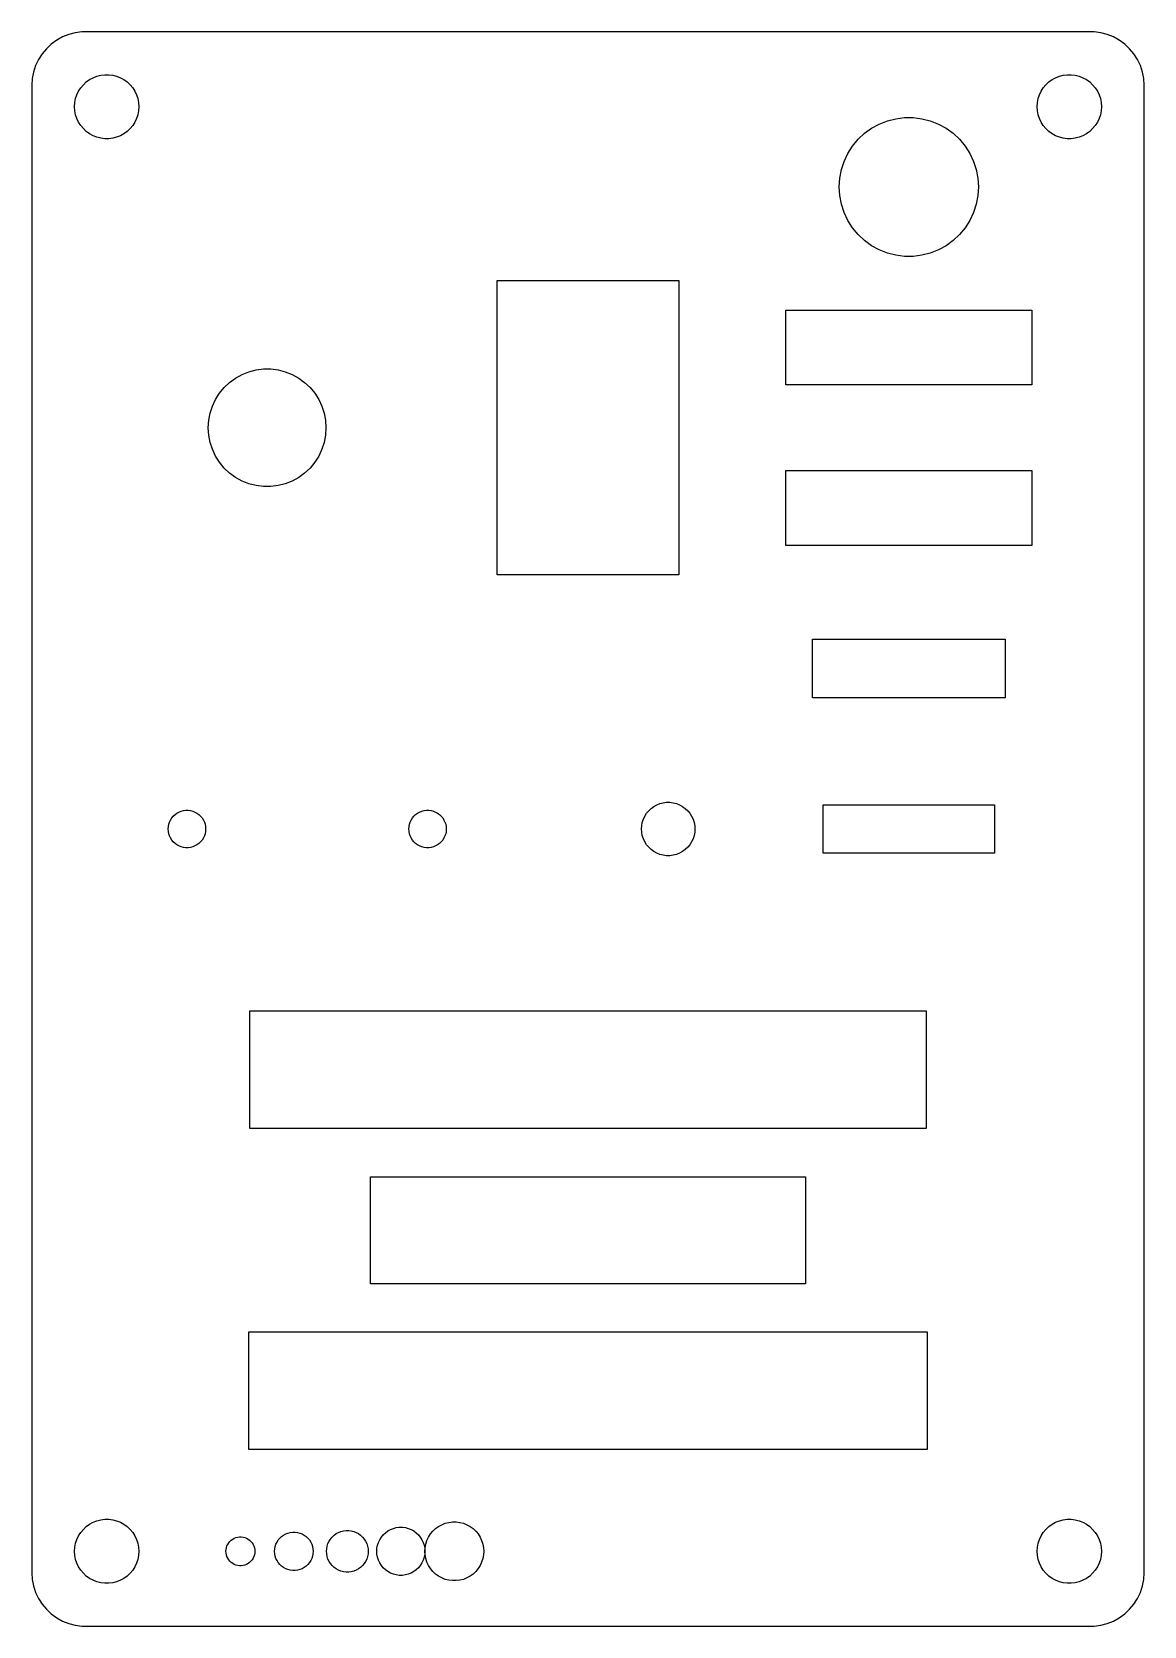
# Model space of a CAD drawing. Header units: metres. Extents: x -52 to 52, y -74 to 3413.
# Drawn here: x -52 to 52, y 3105.5 to 3254.5 of the extents above; entities that cross this region are included whole.
import ezdxf

# ---------------------------------------------------------------- set-up
doc = ezdxf.new("R2010")
doc.units = ezdxf.units.M

msp = doc.modelspace()

# ---------------------------------------------------------------- linework, layer by layer
for p, q in [((-49.1289, 3254.02), (-49.6791, 3253.72)), ((-48.5451, 3254.26), (-49.1289, 3254.02)), ((-47.9369, 3254.41), (-48.5451, 3254.26)), ((-47.3139, 3254.49), (-47.9369, 3254.41)), ((47.3139, 3254.49), (-47.3139, 3254.49)), ((47.9369, 3254.41), (47.3139, 3254.49)), ((48.5451, 3254.26), (47.9369, 3254.41)), ((49.1289, 3254.02), (48.5451, 3254.26)), ((49.6791, 3253.72), (49.1289, 3254.02)), ((-51.0451, 3252.44), (-51.3815, 3251.91)), ((-50.6448, 3252.92), (-51.0451, 3252.44)), ((-50.1871, 3253.35), (-50.6448, 3252.92)), ((-49.6791, 3253.72), (-50.1871, 3253.35)), ((50.1871, 3253.35), (49.6791, 3253.72)), ((50.6448, 3252.92), (50.1871, 3253.35)), ((51.0451, 3252.44), (50.6448, 3252.92)), ((51.3815, 3251.91), (51.0451, 3252.44)), ((-51.6489, 3251.34), (-51.8429, 3250.74)), ((-51.3815, 3251.91), (-51.6489, 3251.34)), ((51.6489, 3251.34), (51.3815, 3251.91)), ((51.8429, 3250.74), (51.6489, 3251.34)), ((-51.9606, 3250.13), (-52, 3249.5)), ((-52, 3249.5), (-52, 3110.5)), ((-51.8429, 3250.74), (-51.9606, 3250.13)), ((-47.6289, 3248.95), (-47.427, 3249.26)), ((-47.427, 3249.26), (-47.1869, 3249.55)), ((-47.1869, 3249.55), (-46.9123, 3249.81)), ((-46.9123, 3249.81), (-46.6075, 3250.03)), ((-46.6075, 3250.03), (-46.2773, 3250.21)), ((-46.2773, 3250.21), (-45.927, 3250.35)), ((-45.927, 3250.35), (-45.5621, 3250.45)), ((-45.5621, 3250.45), (-45.1884, 3250.49)), ((-45.1884, 3250.49), (-44.8116, 3250.49)), ((-44.8116, 3250.49), (-44.4379, 3250.45)), ((-44.4379, 3250.45), (-44.0729, 3250.35)), ((-44.0729, 3250.35), (-43.7227, 3250.21)), ((-43.7227, 3250.21), (-43.3925, 3250.03)), ((-43.3925, 3250.03), (-43.0877, 3249.81)), ((-43.0877, 3249.81), (-42.8131, 3249.55)), ((-42.8131, 3249.55), (-42.5729, 3249.26)), ((-42.5729, 3249.26), (-42.3711, 3248.95)), ((42.3711, 3248.95), (42.5729, 3249.26)), ((42.5729, 3249.26), (42.8131, 3249.55)), ((42.8131, 3249.55), (43.0877, 3249.81)), ((43.0877, 3249.81), (43.3925, 3250.03)), ((43.3925, 3250.03), (43.7227, 3250.21)), ((43.7227, 3250.21), (44.0729, 3250.35)), ((44.0729, 3250.35), (44.4379, 3250.45)), ((44.4379, 3250.45), (44.8116, 3250.49)), ((44.8116, 3250.49), (45.1884, 3250.49)), ((45.1884, 3250.49), (45.5621, 3250.45)), ((45.5621, 3250.45), (45.927, 3250.35)), ((45.927, 3250.35), (46.2773, 3250.21)), ((46.2773, 3250.21), (46.6075, 3250.03)), ((46.6075, 3250.03), (46.9123, 3249.81)), ((46.9123, 3249.81), (47.1869, 3249.55)), ((47.1869, 3249.55), (47.427, 3249.26)), ((47.427, 3249.26), (47.6289, 3248.95)), ((51.9606, 3250.13), (51.8429, 3250.74)), ((52, 3249.5), (51.9606, 3250.13)), ((52, 3110.5), (52, 3249.5)), ((-48, 3247.5), (-47.9763, 3247.88)), ((-47.9763, 3247.88), (-47.9057, 3248.25)), ((-47.9057, 3248.25), (-47.7893, 3248.6)), ((-47.7893, 3248.6), (-47.6289, 3248.95)), ((-42.3711, 3248.95), (-42.2107, 3248.6)), ((-42.2107, 3248.6), (-42.0942, 3248.25)), ((-42.0942, 3248.25), (-42.0237, 3247.88)), ((-42.0237, 3247.88), (-42, 3247.5)), ((42, 3247.5), (42.0237, 3247.88)), ((42.0237, 3247.88), (42.0942, 3248.25)), ((42.0942, 3248.25), (42.2107, 3248.6)), ((42.2107, 3248.6), (42.3711, 3248.95)), ((47.6289, 3248.95), (47.7893, 3248.6)), ((47.7893, 3248.6), (47.9057, 3248.25)), ((47.9057, 3248.25), (47.9763, 3247.88)), ((47.9763, 3247.88), (48, 3247.5)), ((-47.9763, 3247.12), (-48, 3247.5)), ((-47.9057, 3246.75), (-47.9763, 3247.12)), ((-47.7893, 3246.4), (-47.9057, 3246.75)), ((-47.6289, 3246.05), (-47.7893, 3246.4)), ((-42.2107, 3246.4), (-42.3711, 3246.05)), ((-42.0942, 3246.75), (-42.2107, 3246.4)), ((-42.0237, 3247.12), (-42.0942, 3246.75)), ((-42, 3247.5), (-42.0237, 3247.12)), ((27.9914, 3246.18), (28.782, 3246.38)), ((28.782, 3246.38), (29.5919, 3246.49)), ((29.5919, 3246.49), (30.4081, 3246.49)), ((30.4081, 3246.49), (31.218, 3246.38)), ((31.218, 3246.38), (32.0086, 3246.18)), ((42.0237, 3247.12), (42, 3247.5)), ((42.0942, 3246.75), (42.0237, 3247.12)), ((42.2107, 3246.4), (42.0942, 3246.75)), ((42.3711, 3246.05), (42.2107, 3246.4)), ((47.7893, 3246.4), (47.6289, 3246.05)), ((47.9057, 3246.75), (47.7893, 3246.4)), ((47.9763, 3247.12), (47.9057, 3246.75)), ((48, 3247.5), (47.9763, 3247.12)), ((-47.427, 3245.74), (-47.6289, 3246.05)), ((-47.1869, 3245.45), (-47.427, 3245.74)), ((-46.9123, 3245.19), (-47.1869, 3245.45)), ((-46.6075, 3244.97), (-46.9123, 3245.19)), ((-46.2773, 3244.79), (-46.6075, 3244.97)), ((-45.927, 3244.65), (-46.2773, 3244.79)), ((-43.7227, 3244.79), (-44.0729, 3244.65)), ((-43.3925, 3244.97), (-43.7227, 3244.79)), ((-43.0877, 3245.19), (-43.3925, 3244.97)), ((-42.8131, 3245.45), (-43.0877, 3245.19)), ((-42.5729, 3245.74), (-42.8131, 3245.45)), ((-42.3711, 3246.05), (-42.5729, 3245.74)), ((25.2617, 3244.45), (25.8567, 3245.01)), ((25.8567, 3245.01), (26.5171, 3245.49)), ((26.5171, 3245.49), (27.2324, 3245.88)), ((27.2324, 3245.88), (27.9914, 3246.18)), ((32.0086, 3246.18), (32.7676, 3245.88)), ((32.7676, 3245.88), (33.4829, 3245.49)), ((33.4829, 3245.49), (34.1432, 3245.01)), ((34.1432, 3245.01), (34.7383, 3244.45)), ((42.5729, 3245.74), (42.3711, 3246.05)), ((42.8131, 3245.45), (42.5729, 3245.74)), ((43.0877, 3245.19), (42.8131, 3245.45)), ((43.3925, 3244.97), (43.0877, 3245.19)), ((43.7227, 3244.79), (43.3925, 3244.97)), ((44.0729, 3244.65), (43.7227, 3244.79)), ((46.2773, 3244.79), (45.927, 3244.65)), ((46.6075, 3244.97), (46.2773, 3244.79)), ((46.9123, 3245.19), (46.6075, 3244.97)), ((47.1869, 3245.45), (46.9123, 3245.19)), ((47.427, 3245.74), (47.1869, 3245.45)), ((47.6289, 3246.05), (47.427, 3245.74)), ((-45.5621, 3244.55), (-45.927, 3244.65)), ((-45.1884, 3244.51), (-45.5621, 3244.55)), ((-44.8116, 3244.51), (-45.1884, 3244.51)), ((-44.4379, 3244.55), (-44.8116, 3244.51)), ((-44.0729, 3244.65), (-44.4379, 3244.55)), ((24.304, 3243.13), (24.7414, 3243.82)), ((24.7414, 3243.82), (25.2617, 3244.45)), ((34.7383, 3244.45), (35.2586, 3243.82)), ((35.2586, 3243.82), (35.696, 3243.13)), ((44.4379, 3244.55), (44.0729, 3244.65)), ((44.8116, 3244.51), (44.4379, 3244.55)), ((45.1884, 3244.51), (44.8116, 3244.51)), ((45.5621, 3244.55), (45.1884, 3244.51)), ((45.927, 3244.65), (45.5621, 3244.55)), ((23.7042, 3241.62), (23.9565, 3242.39)), ((23.9565, 3242.39), (24.304, 3243.13)), ((35.696, 3243.13), (36.0435, 3242.39)), ((36.0435, 3242.39), (36.2958, 3241.62)), ((23.5, 3240), (23.5513, 3240.81)), ((23.5513, 3240.81), (23.7042, 3241.62)), ((36.2958, 3241.62), (36.4487, 3240.81)), ((36.4487, 3240.81), (36.5, 3240)), ((23.5513, 3239.19), (23.5, 3240)), ((23.7042, 3238.38), (23.5513, 3239.19)), ((36.4487, 3239.19), (36.2958, 3238.38)), ((36.5, 3240), (36.4487, 3239.19)), ((23.9565, 3237.61), (23.7042, 3238.38)), ((24.304, 3236.87), (23.9565, 3237.61)), ((36.0435, 3237.61), (35.696, 3236.87)), ((36.2958, 3238.38), (36.0435, 3237.61)), ((24.7414, 3236.18), (24.304, 3236.87)), ((25.2617, 3235.55), (24.7414, 3236.18)), ((35.2586, 3236.18), (34.7383, 3235.55)), ((35.696, 3236.87), (35.2586, 3236.18)), ((25.8567, 3234.99), (25.2617, 3235.55)), ((26.5171, 3234.51), (25.8567, 3234.99)), ((27.2324, 3234.12), (26.5171, 3234.51)), ((33.4829, 3234.51), (32.7676, 3234.12)), ((34.1432, 3234.99), (33.4829, 3234.51)), ((34.7383, 3235.55), (34.1432, 3234.99)), ((27.9914, 3233.82), (27.2324, 3234.12)), ((28.782, 3233.62), (27.9914, 3233.82)), ((29.5919, 3233.51), (28.782, 3233.62)), ((30.4081, 3233.51), (29.5919, 3233.51)), ((31.218, 3233.62), (30.4081, 3233.51)), ((32.0086, 3233.82), (31.218, 3233.62)), ((32.7676, 3234.12), (32.0086, 3233.82)), ((-8.5, 3203.75), (-8.5, 3231.25)), ((-8.5, 3231.25), (8.5, 3231.25)), ((8.5, 3231.25), (8.5, 3203.75)), ((18.5, 3221.5), (18.5, 3228.5)), ((18.5, 3228.5), (41.5, 3228.5)), ((41.5, 3228.5), (41.5, 3221.5)), ((-32.947, 3222.14), (-32.3418, 3222.48)), ((-32.3418, 3222.48), (-31.6996, 3222.73)), ((-31.6996, 3222.73), (-31.0306, 3222.9)), ((-31.0306, 3222.9), (-30.3453, 3222.99)), ((-30.3453, 3222.99), (-29.6546, 3222.99)), ((-29.6546, 3222.99), (-28.9694, 3222.9)), ((-28.9694, 3222.9), (-28.3004, 3222.73)), ((-28.3004, 3222.73), (-27.6582, 3222.48)), ((-27.6582, 3222.48), (-27.0529, 3222.14)), ((-34.4496, 3220.73), (-34.0093, 3221.26)), ((-34.0093, 3221.26), (-33.5058, 3221.74)), ((-33.5058, 3221.74), (-32.947, 3222.14)), ((-27.0529, 3222.14), (-26.4942, 3221.74)), ((-26.4942, 3221.74), (-25.9907, 3221.26)), ((-25.9907, 3221.26), (-25.5504, 3220.73)), ((41.5, 3221.5), (18.5, 3221.5)), ((-35.3272, 3218.87), (-35.1138, 3219.52)), ((-35.1138, 3219.52), (-34.8197, 3220.15)), ((-34.8197, 3220.15), (-34.4496, 3220.73)), ((-25.5504, 3220.73), (-25.1803, 3220.15)), ((-25.1803, 3220.15), (-24.8862, 3219.52)), ((-24.8862, 3219.52), (-24.6728, 3218.87)), ((-35.5, 3217.5), (-35.4566, 3218.19)), ((-35.4566, 3218.19), (-35.3272, 3218.87)), ((-24.6728, 3218.87), (-24.5434, 3218.19)), ((-24.5434, 3218.19), (-24.5, 3217.5)), ((-35.4566, 3216.81), (-35.5, 3217.5)), ((-35.3272, 3216.13), (-35.4566, 3216.81)), ((-24.5434, 3216.81), (-24.6728, 3216.13)), ((-24.5, 3217.5), (-24.5434, 3216.81)), ((-35.1138, 3215.48), (-35.3272, 3216.13)), ((-34.8197, 3214.85), (-35.1138, 3215.48)), ((-24.8862, 3215.48), (-25.1803, 3214.85)), ((-24.6728, 3216.13), (-24.8862, 3215.48)), ((-34.4496, 3214.27), (-34.8197, 3214.85)), ((-34.0093, 3213.73), (-34.4496, 3214.27)), ((-33.5058, 3213.26), (-34.0093, 3213.73)), ((-25.9907, 3213.73), (-26.4942, 3213.26)), ((-25.5504, 3214.27), (-25.9907, 3213.73)), ((-25.1803, 3214.85), (-25.5504, 3214.27)), ((18.5, 3206.5), (18.5, 3213.5)), ((18.5, 3213.5), (41.5, 3213.5)), ((41.5, 3213.5), (41.5, 3206.5)), ((-32.947, 3212.86), (-33.5058, 3213.26)), ((-32.3418, 3212.52), (-32.947, 3212.86)), ((-31.6996, 3212.27), (-32.3418, 3212.52)), ((-31.0306, 3212.1), (-31.6996, 3212.27)), ((-30.3453, 3212.01), (-31.0306, 3212.1)), ((-29.6546, 3212.01), (-30.3453, 3212.01)), ((-28.9694, 3212.1), (-29.6546, 3212.01)), ((-28.3004, 3212.27), (-28.9694, 3212.1)), ((-27.6582, 3212.52), (-28.3004, 3212.27)), ((-27.0529, 3212.86), (-27.6582, 3212.52)), ((-26.4942, 3213.26), (-27.0529, 3212.86)), ((41.5, 3206.5), (18.5, 3206.5)), ((8.5, 3203.75), (-8.5, 3203.75)), ((21, 3192.25), (21, 3197.75)), ((21, 3197.75), (39, 3197.75)), ((39, 3197.75), (39, 3192.25)), ((39, 3192.25), (21, 3192.25)), ((6.16043, 3182.11), (6.43555, 3182.26)), ((6.43555, 3182.26), (6.72745, 3182.38)), ((6.72745, 3182.38), (7.03154, 3182.46)), ((7.03154, 3182.46), (7.34302, 3182.5)), ((7.34302, 3182.5), (7.65697, 3182.5)), ((7.65697, 3182.5), (7.96844, 3182.46)), ((7.96844, 3182.46), (8.27254, 3182.38)), ((8.27254, 3182.38), (8.56444, 3182.26)), ((8.56444, 3182.26), (8.83955, 3182.11)), ((22, 3177.75), (22, 3182.25)), ((22, 3182.25), (38, 3182.25)), ((38, 3182.25), (38, 3177.75)), ((-39.1271, 3180.64), (-39.0335, 3180.84)), ((-39.0335, 3180.84), (-38.9158, 3181.03)), ((-38.9158, 3181.03), (-38.7757, 3181.2)), ((-38.7757, 3181.2), (-38.6155, 3181.35)), ((-38.6155, 3181.35), (-38.4377, 3181.48)), ((-38.4377, 3181.48), (-38.2451, 3181.58)), ((-38.2451, 3181.58), (-38.0408, 3181.66)), ((-38.0408, 3181.66), (-37.8279, 3181.72)), ((-37.8279, 3181.72), (-37.6099, 3181.75)), ((-37.6099, 3181.75), (-37.3901, 3181.75)), ((-37.3901, 3181.75), (-37.1721, 3181.72)), ((-37.1721, 3181.72), (-36.9592, 3181.66)), ((-36.9592, 3181.66), (-36.7549, 3181.58)), ((-36.7549, 3181.58), (-36.5623, 3181.48)), ((-36.5623, 3181.48), (-36.3845, 3181.35)), ((-36.3845, 3181.35), (-36.2243, 3181.2)), ((-36.2243, 3181.2), (-36.0842, 3181.03)), ((-36.0842, 3181.03), (-35.9665, 3180.84)), ((-35.9665, 3180.84), (-35.8729, 3180.64)), ((-16.6271, 3180.64), (-16.5335, 3180.84)), ((-16.5335, 3180.84), (-16.4158, 3181.03)), ((-16.4158, 3181.03), (-16.2757, 3181.2)), ((-16.2757, 3181.2), (-16.1155, 3181.35)), ((-16.1155, 3181.35), (-15.9377, 3181.48)), ((-15.9377, 3181.48), (-15.7451, 3181.58)), ((-15.7451, 3181.58), (-15.5408, 3181.66)), ((-15.5408, 3181.66), (-15.3279, 3181.72)), ((-15.3279, 3181.72), (-15.1099, 3181.75)), ((-15.1099, 3181.75), (-14.8901, 3181.75)), ((-14.8901, 3181.75), (-14.6721, 3181.72)), ((-14.6721, 3181.72), (-14.4592, 3181.66)), ((-14.4592, 3181.66), (-14.2549, 3181.58)), ((-14.2549, 3181.58), (-14.0623, 3181.48)), ((-14.0623, 3181.48), (-13.8845, 3181.35)), ((-13.8845, 3181.35), (-13.7243, 3181.2)), ((-13.7243, 3181.2), (-13.5842, 3181.03)), ((-13.5842, 3181.03), (-13.4665, 3180.84)), ((-13.4665, 3180.84), (-13.3729, 3180.64)), ((5.07854, 3180.62), (5.17555, 3180.92)), ((5.17555, 3180.92), (5.30922, 3181.2)), ((5.30922, 3181.2), (5.47745, 3181.47)), ((5.47745, 3181.47), (5.67757, 3181.71)), ((5.67757, 3181.71), (5.90643, 3181.93)), ((5.90643, 3181.93), (6.16043, 3182.11)), ((8.83955, 3182.11), (9.09355, 3181.93)), ((9.09355, 3181.93), (9.32242, 3181.71)), ((9.32242, 3181.71), (9.52254, 3181.47)), ((9.52254, 3181.47), (9.69077, 3181.2)), ((9.69077, 3181.2), (9.82443, 3180.92)), ((9.82443, 3180.92), (9.92145, 3180.62)), ((-39.25, 3180), (-39.2362, 3180.22)), ((-39.2362, 3179.78), (-39.25, 3180)), ((-39.2362, 3180.22), (-39.195, 3180.44)), ((-39.195, 3179.56), (-39.2362, 3179.78)), ((-39.195, 3180.44), (-39.1271, 3180.64)), ((-39.1271, 3179.36), (-39.195, 3179.56)), ((-39.0335, 3179.16), (-39.1271, 3179.36)), ((-35.8729, 3179.36), (-35.9665, 3179.16)), ((-35.8729, 3180.64), (-35.805, 3180.44)), ((-35.805, 3179.56), (-35.8729, 3179.36)), ((-35.805, 3180.44), (-35.7638, 3180.22)), ((-35.7638, 3179.78), (-35.805, 3179.56)), ((-35.7638, 3180.22), (-35.75, 3180)), ((-35.75, 3180), (-35.7638, 3179.78)), ((-16.75, 3180), (-16.7362, 3180.22)), ((-16.7362, 3179.78), (-16.75, 3180)), ((-16.7362, 3180.22), (-16.695, 3180.44)), ((-16.695, 3179.56), (-16.7362, 3179.78)), ((-16.695, 3180.44), (-16.6271, 3180.64)), ((-16.6271, 3179.36), (-16.695, 3179.56)), ((-16.5335, 3179.16), (-16.6271, 3179.36)), ((-13.3729, 3179.36), (-13.4665, 3179.16)), ((-13.3729, 3180.64), (-13.305, 3180.44)), ((-13.305, 3179.56), (-13.3729, 3179.36)), ((-13.305, 3180.44), (-13.2638, 3180.22)), ((-13.2638, 3179.78), (-13.305, 3179.56)), ((-13.2638, 3180.22), (-13.25, 3180)), ((-13.25, 3180), (-13.2638, 3179.78)), ((5, 3180), (5.0197, 3180.31)), ((5.0197, 3179.69), (5, 3180)), ((5.0197, 3180.31), (5.07854, 3180.62)), ((5.07854, 3179.38), (5.0197, 3179.69)), ((5.17555, 3179.08), (5.07854, 3179.38)), ((9.92145, 3179.38), (9.82443, 3179.08)), ((9.92145, 3180.62), (9.98029, 3180.31)), ((9.98029, 3179.69), (9.92145, 3179.38)), ((9.98029, 3180.31), (10, 3180)), ((10, 3180), (9.98029, 3179.69)), ((-38.9158, 3178.97), (-39.0335, 3179.16)), ((-38.7757, 3178.8), (-38.9158, 3178.97)), ((-38.6155, 3178.65), (-38.7757, 3178.8)), ((-38.4377, 3178.52), (-38.6155, 3178.65)), ((-38.2451, 3178.42), (-38.4377, 3178.52)), ((-38.0408, 3178.34), (-38.2451, 3178.42)), ((-37.8279, 3178.28), (-38.0408, 3178.34)), ((-37.6099, 3178.25), (-37.8279, 3178.28)), ((-37.3901, 3178.25), (-37.6099, 3178.25)), ((-37.1721, 3178.28), (-37.3901, 3178.25)), ((-36.9592, 3178.34), (-37.1721, 3178.28)), ((-36.7549, 3178.42), (-36.9592, 3178.34)), ((-36.5623, 3178.52), (-36.7549, 3178.42)), ((-36.3845, 3178.65), (-36.5623, 3178.52)), ((-36.2243, 3178.8), (-36.3845, 3178.65)), ((-36.0842, 3178.97), (-36.2243, 3178.8)), ((-35.9665, 3179.16), (-36.0842, 3178.97)), ((-16.4158, 3178.97), (-16.5335, 3179.16)), ((-16.2757, 3178.8), (-16.4158, 3178.97)), ((-16.1155, 3178.65), (-16.2757, 3178.8)), ((-15.9377, 3178.52), (-16.1155, 3178.65)), ((-15.7451, 3178.42), (-15.9377, 3178.52)), ((-15.5408, 3178.34), (-15.7451, 3178.42)), ((-15.3279, 3178.28), (-15.5408, 3178.34)), ((-15.1099, 3178.25), (-15.3279, 3178.28)), ((-14.8901, 3178.25), (-15.1099, 3178.25)), ((-14.6721, 3178.28), (-14.8901, 3178.25)), ((-14.4592, 3178.34), (-14.6721, 3178.28)), ((-14.2549, 3178.42), (-14.4592, 3178.34)), ((-14.0623, 3178.52), (-14.2549, 3178.42)), ((-13.8845, 3178.65), (-14.0623, 3178.52)), ((-13.7243, 3178.8), (-13.8845, 3178.65)), ((-13.5842, 3178.97), (-13.7243, 3178.8)), ((-13.4665, 3179.16), (-13.5842, 3178.97)), ((5.30922, 3178.8), (5.17555, 3179.08)), ((5.47745, 3178.53), (5.30922, 3178.8)), ((5.67757, 3178.29), (5.47745, 3178.53)), ((5.90643, 3178.07), (5.67757, 3178.29)), ((6.16043, 3177.89), (5.90643, 3178.07)), ((6.43555, 3177.74), (6.16043, 3177.89)), ((8.83955, 3177.89), (8.56444, 3177.74)), ((9.09355, 3178.07), (8.83955, 3177.89)), ((9.32242, 3178.29), (9.09355, 3178.07)), ((9.52254, 3178.53), (9.32242, 3178.29)), ((9.69077, 3178.8), (9.52254, 3178.53)), ((9.82443, 3179.08), (9.69077, 3178.8)), ((38, 3177.75), (22, 3177.75)), ((6.72745, 3177.62), (6.43555, 3177.74)), ((7.03154, 3177.54), (6.72745, 3177.62)), ((7.34302, 3177.5), (7.03154, 3177.54)), ((7.65697, 3177.5), (7.34302, 3177.5)), ((7.96844, 3177.54), (7.65697, 3177.5)), ((8.27254, 3177.62), (7.96844, 3177.54)), ((8.56444, 3177.74), (8.27254, 3177.62)), ((-31.6222, 3152), (-31.6222, 3163)), ((-31.6222, 3163), (31.6222, 3163)), ((31.6222, 3163), (31.6222, 3152)), ((31.6222, 3152), (-31.6222, 3152)), ((-20.3461, 3137.5), (-20.3461, 3147.5)), ((-20.3461, 3147.5), (20.3461, 3147.5)), ((20.3461, 3147.5), (20.3461, 3137.5)), ((20.3461, 3137.5), (-20.3461, 3137.5)), ((-31.71, 3122), (-31.71, 3133)), ((-31.71, 3133), (31.71, 3133)), ((31.71, 3133), (31.71, 3122)), ((31.71, 3122), (-31.71, 3122)), ((-46.6075, 3115.03), (-46.2773, 3115.21)), ((-46.2773, 3115.21), (-45.927, 3115.35)), ((-45.927, 3115.35), (-45.5621, 3115.45)), ((-45.5621, 3115.45), (-45.1884, 3115.49)), ((-45.1884, 3115.49), (-44.8116, 3115.49)), ((-44.8116, 3115.49), (-44.4379, 3115.45)), ((-44.4379, 3115.45), (-44.0729, 3115.35)), ((-44.0729, 3115.35), (-43.7227, 3115.21)), ((-43.7227, 3115.21), (-43.3925, 3115.03)), ((-13.3498, 3115.12), (-13.0153, 3115.2)), ((-13.0153, 3115.2), (-12.6727, 3115.24)), ((-12.6727, 3115.24), (-12.3273, 3115.24)), ((-12.3273, 3115.24), (-11.9847, 3115.2)), ((-11.9847, 3115.2), (-11.6502, 3115.12)), ((43.3925, 3115.03), (43.7227, 3115.21)), ((43.7227, 3115.21), (44.0729, 3115.35)), ((44.0729, 3115.35), (44.4379, 3115.45)), ((44.4379, 3115.45), (44.8116, 3115.49)), ((44.8116, 3115.49), (45.1884, 3115.49)), ((45.1884, 3115.49), (45.5621, 3115.45)), ((45.5621, 3115.45), (45.927, 3115.35)), ((45.927, 3115.35), (46.2773, 3115.21)), ((46.2773, 3115.21), (46.6075, 3115.03)), ((-47.7893, 3113.6), (-47.6289, 3113.95)), ((-47.6289, 3113.95), (-47.427, 3114.26)), ((-47.427, 3114.26), (-47.1869, 3114.55)), ((-47.1869, 3114.55), (-46.9123, 3114.81)), ((-46.9123, 3114.81), (-46.6075, 3115.03)), ((-43.3925, 3115.03), (-43.0877, 3114.81)), ((-43.0877, 3114.81), (-42.8131, 3114.55)), ((-42.8131, 3114.55), (-42.5729, 3114.26)), ((-42.5729, 3114.26), (-42.3711, 3113.95)), ((-42.3711, 3113.95), (-42.2107, 3113.6)), ((-33.2234, 3113.64), (-33.0748, 3113.72)), ((-33.0748, 3113.72), (-32.9172, 3113.78)), ((-32.9172, 3113.78), (-32.753, 3113.83)), ((-32.753, 3113.83), (-32.5848, 3113.85)), ((-32.5848, 3113.85), (-32.4152, 3113.85)), ((-32.4152, 3113.85), (-32.247, 3113.83)), ((-32.247, 3113.83), (-32.0828, 3113.78)), ((-32.0828, 3113.78), (-31.9252, 3113.72)), ((-31.9252, 3113.72), (-31.7766, 3113.64)), ((-28.9562, 3113.56), (-28.8121, 3113.73)), ((-28.8121, 3113.73), (-28.6474, 3113.89)), ((-28.6474, 3113.89), (-28.4645, 3114.02)), ((-28.4645, 3114.02), (-28.2664, 3114.13)), ((-28.2664, 3114.13), (-28.0562, 3114.21)), ((-28.0562, 3114.21), (-27.8373, 3114.27)), ((-27.8373, 3114.27), (-27.613, 3114.3)), ((-27.613, 3114.3), (-27.387, 3114.3)), ((-27.387, 3114.3), (-27.1627, 3114.27)), ((-27.1627, 3114.27), (-26.9438, 3114.21)), ((-26.9438, 3114.21), (-26.7336, 3114.13)), ((-26.7336, 3114.13), (-26.5355, 3114.02)), ((-26.5355, 3114.02), (-26.3526, 3113.89)), ((-26.3526, 3113.89), (-26.1879, 3113.73)), ((-26.1879, 3113.73), (-26.0438, 3113.56)), ((-24.0776, 3113.65), (-23.9215, 3113.83)), ((-23.9215, 3113.83), (-23.743, 3114)), ((-23.743, 3114), (-23.5449, 3114.15)), ((-23.5449, 3114.15), (-23.3303, 3114.26)), ((-23.3303, 3114.26), (-23.1026, 3114.35)), ((-23.1026, 3114.35), (-22.8654, 3114.42)), ((-22.8654, 3114.42), (-22.6224, 3114.45)), ((-22.6224, 3114.45), (-22.3775, 3114.45)), ((-22.3775, 3114.45), (-22.1346, 3114.42)), ((-22.1346, 3114.42), (-21.8974, 3114.35)), ((-21.8974, 3114.35), (-21.6697, 3114.26)), ((-21.6697, 3114.26), (-21.4551, 3114.15)), ((-21.4551, 3114.15), (-21.257, 3114)), ((-21.257, 3114), (-21.0785, 3113.83)), ((-21.0785, 3113.83), (-20.9224, 3113.65)), ((-19.4717, 3113.58), (-19.3203, 3113.82)), ((-19.3203, 3113.82), (-19.1402, 3114.04)), ((-19.1402, 3114.04), (-18.9342, 3114.23)), ((-18.9342, 3114.23), (-18.7056, 3114.4)), ((-18.7056, 3114.4), (-18.458, 3114.54)), ((-18.458, 3114.54), (-18.1953, 3114.64)), ((-18.1953, 3114.64), (-17.9216, 3114.71)), ((-17.9216, 3114.71), (-17.6413, 3114.75)), ((-17.6413, 3114.75), (-17.3587, 3114.75)), ((-17.3587, 3114.75), (-17.0784, 3114.71)), ((-17.0784, 3114.71), (-16.8047, 3114.64)), ((-16.8047, 3114.64), (-16.542, 3114.54)), ((-16.542, 3114.54), (-16.2944, 3114.4)), ((-16.2944, 3114.4), (-16.0658, 3114.23)), ((-16.0658, 3114.23), (-15.8598, 3114.04)), ((-15.8598, 3114.04), (-15.6797, 3113.82)), ((-15.6797, 3113.82), (-15.5283, 3113.58)), ((-15.0569, 3113.51), (-14.9098, 3113.82)), ((-14.9098, 3113.82), (-14.7248, 3114.12)), ((-14.7248, 3114.12), (-14.5047, 3114.38)), ((-14.5047, 3114.38), (-14.2529, 3114.62)), ((-14.2529, 3114.62), (-13.9735, 3114.82)), ((-13.9735, 3114.82), (-13.6709, 3114.99)), ((-13.6709, 3114.99), (-13.3498, 3115.12)), ((-11.6502, 3115.12), (-11.3291, 3114.99)), ((-11.3291, 3114.99), (-11.0265, 3114.82)), ((-11.0265, 3114.82), (-10.7471, 3114.62)), ((-10.7471, 3114.62), (-10.4953, 3114.38)), ((-10.4953, 3114.38), (-10.2752, 3114.12)), ((-10.2752, 3114.12), (-10.0901, 3113.82)), ((-10.0901, 3113.82), (-9.9431, 3113.51)), ((42.2107, 3113.6), (42.3711, 3113.95)), ((42.3711, 3113.95), (42.5729, 3114.26)), ((42.5729, 3114.26), (42.8131, 3114.55)), ((42.8131, 3114.55), (43.0877, 3114.81)), ((43.0877, 3114.81), (43.3925, 3115.03)), ((46.6075, 3115.03), (46.9123, 3114.81)), ((46.9123, 3114.81), (47.1869, 3114.55)), ((47.1869, 3114.55), (47.427, 3114.26)), ((47.427, 3114.26), (47.6289, 3113.95)), ((47.6289, 3113.95), (47.7893, 3113.6)), ((-48, 3112.5), (-47.9763, 3112.88)), ((-47.9763, 3112.12), (-48, 3112.5)), ((-47.9763, 3112.88), (-47.9057, 3113.25)), ((-47.9057, 3113.25), (-47.7893, 3113.6)), ((-42.2107, 3113.6), (-42.0942, 3113.25)), ((-42.0942, 3113.25), (-42.0237, 3112.88)), ((-42.0237, 3112.88), (-42, 3112.5)), ((-42, 3112.5), (-42.0237, 3112.12)), ((-33.85, 3112.5), (-33.8394, 3112.67)), ((-33.8394, 3112.33), (-33.85, 3112.5)), ((-33.8394, 3112.67), (-33.8076, 3112.84)), ((-33.8076, 3112.16), (-33.8394, 3112.33)), ((-33.8076, 3112.84), (-33.7552, 3113)), ((-33.7552, 3113), (-33.683, 3113.15)), ((-33.683, 3113.15), (-33.5922, 3113.29)), ((-33.5922, 3113.29), (-33.4841, 3113.42)), ((-33.4841, 3113.42), (-33.3605, 3113.54)), ((-33.3605, 3113.54), (-33.2234, 3113.64)), ((-31.7766, 3113.64), (-31.6395, 3113.54)), ((-31.6395, 3113.54), (-31.5159, 3113.42)), ((-31.5159, 3113.42), (-31.4078, 3113.29)), ((-31.4078, 3113.29), (-31.317, 3113.15)), ((-31.317, 3113.15), (-31.2448, 3113)), ((-31.2448, 3113), (-31.1924, 3112.84)), ((-31.1924, 3112.84), (-31.1606, 3112.67)), ((-31.1606, 3112.33), (-31.1924, 3112.16)), ((-31.1606, 3112.67), (-31.15, 3112.5)), ((-31.15, 3112.5), (-31.1606, 3112.33)), ((-29.3, 3112.5), (-29.2858, 3112.73)), ((-29.2858, 3112.27), (-29.3, 3112.5)), ((-29.2858, 3112.73), (-29.2434, 3112.95)), ((-29.2434, 3112.05), (-29.2858, 3112.27)), ((-29.2434, 3112.95), (-29.1736, 3113.16)), ((-29.1736, 3113.16), (-29.0773, 3113.37)), ((-29.0773, 3113.37), (-28.9562, 3113.56)), ((-26.0438, 3113.56), (-25.9226, 3113.37)), ((-25.9226, 3113.37), (-25.8264, 3113.16)), ((-25.8264, 3113.16), (-25.7565, 3112.95)), ((-25.7565, 3112.95), (-25.7142, 3112.73)), ((-25.7142, 3112.27), (-25.7565, 3112.05)), ((-25.7142, 3112.73), (-25.7, 3112.5)), ((-25.7, 3112.5), (-25.7142, 3112.27)), ((-24.45, 3112.5), (-24.4346, 3112.74)), ((-24.4346, 3112.26), (-24.45, 3112.5)), ((-24.4346, 3112.74), (-24.3887, 3112.98)), ((-24.3887, 3112.02), (-24.4346, 3112.26)), ((-24.3887, 3112.98), (-24.3131, 3113.22)), ((-24.3131, 3113.22), (-24.2088, 3113.44)), ((-24.2088, 3113.44), (-24.0776, 3113.65)), ((-20.9224, 3113.65), (-20.7912, 3113.44)), ((-20.7912, 3113.44), (-20.6869, 3113.22)), ((-20.6869, 3113.22), (-20.6113, 3112.98)), ((-20.6113, 3112.98), (-20.5654, 3112.74)), ((-20.5654, 3112.26), (-20.6113, 3112.02)), ((-20.5654, 3112.74), (-20.55, 3112.5)), ((-20.55, 3112.5), (-20.5654, 3112.26)), ((-19.75, 3112.5), (-19.7323, 3112.78)), ((-19.7323, 3112.22), (-19.75, 3112.5)), ((-19.7323, 3112.78), (-19.6793, 3113.06)), ((-19.6793, 3111.94), (-19.7323, 3112.22)), ((-19.6793, 3113.06), (-19.592, 3113.33)), ((-19.592, 3113.33), (-19.4717, 3113.58)), ((-15.5283, 3113.58), (-15.408, 3113.33)), ((-15.408, 3113.33), (-15.3207, 3113.06)), ((-15.3207, 3113.06), (-15.2677, 3112.78)), ((-15.2677, 3112.22), (-15.3207, 3111.94)), ((-15.2677, 3112.78), (-15.25, 3112.5)), ((-15.25, 3112.5), (-15.2677, 3112.22)), ((-15.25, 3112.5), (-15.2283, 3112.84)), ((-15.2283, 3112.16), (-15.25, 3112.5)), ((-15.2283, 3112.84), (-15.1636, 3113.18)), ((-15.1636, 3113.18), (-15.0569, 3113.51)), ((-9.9431, 3113.51), (-9.8364, 3113.18)), ((-9.8364, 3113.18), (-9.77168, 3112.84)), ((-9.77168, 3112.84), (-9.75, 3112.5)), ((-9.75, 3112.5), (-9.77168, 3112.16)), ((42, 3112.5), (42.0237, 3112.88)), ((42.0237, 3112.12), (42, 3112.5)), ((42.0237, 3112.88), (42.0942, 3113.25)), ((42.0942, 3113.25), (42.2107, 3113.6)), ((47.7893, 3113.6), (47.9057, 3113.25)), ((47.9057, 3113.25), (47.9763, 3112.88)), ((47.9763, 3112.88), (48, 3112.5)), ((48, 3112.5), (47.9763, 3112.12)), ((-47.9057, 3111.75), (-47.9763, 3112.12)), ((-47.7893, 3111.4), (-47.9057, 3111.75)), ((-47.6289, 3111.05), (-47.7893, 3111.4)), ((-47.427, 3110.74), (-47.6289, 3111.05)), ((-47.1869, 3110.45), (-47.427, 3110.74)), ((-42.5729, 3110.74), (-42.8131, 3110.45)), ((-42.3711, 3111.05), (-42.5729, 3110.74)), ((-42.2107, 3111.4), (-42.3711, 3111.05)), ((-42.0942, 3111.75), (-42.2107, 3111.4)), ((-42.0237, 3112.12), (-42.0942, 3111.75)), ((-33.7552, 3112), (-33.8076, 3112.16)), ((-33.683, 3111.85), (-33.7552, 3112)), ((-33.5922, 3111.71), (-33.683, 3111.85)), ((-33.4841, 3111.58), (-33.5922, 3111.71)), ((-33.3605, 3111.46), (-33.4841, 3111.58)), ((-33.2234, 3111.36), (-33.3605, 3111.46)), ((-33.0748, 3111.28), (-33.2234, 3111.36)), ((-32.9172, 3111.22), (-33.0748, 3111.28)), ((-32.753, 3111.17), (-32.9172, 3111.22)), ((-32.5848, 3111.15), (-32.753, 3111.17)), ((-32.4152, 3111.15), (-32.5848, 3111.15)), ((-32.247, 3111.17), (-32.4152, 3111.15)), ((-32.0828, 3111.22), (-32.247, 3111.17)), ((-31.9252, 3111.28), (-32.0828, 3111.22)), ((-31.7766, 3111.36), (-31.9252, 3111.28)), ((-31.6395, 3111.46), (-31.7766, 3111.36)), ((-31.5159, 3111.58), (-31.6395, 3111.46)), ((-31.4078, 3111.71), (-31.5159, 3111.58)), ((-31.317, 3111.85), (-31.4078, 3111.71)), ((-31.2448, 3112), (-31.317, 3111.85)), ((-31.1924, 3112.16), (-31.2448, 3112)), ((-29.1736, 3111.84), (-29.2434, 3112.05)), ((-29.0773, 3111.63), (-29.1736, 3111.84)), ((-28.9562, 3111.44), (-29.0773, 3111.63)), ((-28.8121, 3111.27), (-28.9562, 3111.44)), ((-28.6474, 3111.11), (-28.8121, 3111.27)), ((-28.4645, 3110.98), (-28.6474, 3111.11)), ((-28.2664, 3110.87), (-28.4645, 3110.98)), ((-28.0562, 3110.79), (-28.2664, 3110.87)), ((-27.8373, 3110.73), (-28.0562, 3110.79)), ((-27.613, 3110.7), (-27.8373, 3110.73)), ((-27.1627, 3110.73), (-27.387, 3110.7)), ((-26.9438, 3110.79), (-27.1627, 3110.73)), ((-26.7336, 3110.87), (-26.9438, 3110.79)), ((-26.5355, 3110.98), (-26.7336, 3110.87)), ((-26.3526, 3111.11), (-26.5355, 3110.98)), ((-26.1879, 3111.27), (-26.3526, 3111.11)), ((-26.0438, 3111.44), (-26.1879, 3111.27)), ((-25.9226, 3111.63), (-26.0438, 3111.44)), ((-25.8264, 3111.84), (-25.9226, 3111.63)), ((-25.7565, 3112.05), (-25.8264, 3111.84)), ((-24.3131, 3111.78), (-24.3887, 3112.02)), ((-24.2088, 3111.56), (-24.3131, 3111.78)), ((-24.0776, 3111.35), (-24.2088, 3111.56)), ((-23.9215, 3111.17), (-24.0776, 3111.35)), ((-23.743, 3111), (-23.9215, 3111.17)), ((-23.5449, 3110.85), (-23.743, 3111)), ((-23.3303, 3110.74), (-23.5449, 3110.85)), ((-23.1026, 3110.65), (-23.3303, 3110.74)), ((-21.6697, 3110.74), (-21.8974, 3110.65)), ((-21.4551, 3110.85), (-21.6697, 3110.74)), ((-21.257, 3111), (-21.4551, 3110.85)), ((-21.0785, 3111.17), (-21.257, 3111)), ((-20.9224, 3111.35), (-21.0785, 3111.17)), ((-20.7912, 3111.56), (-20.9224, 3111.35)), ((-20.6869, 3111.78), (-20.7912, 3111.56)), ((-20.6113, 3112.02), (-20.6869, 3111.78)), ((-19.592, 3111.67), (-19.6793, 3111.94)), ((-19.4717, 3111.42), (-19.592, 3111.67)), ((-19.3203, 3111.18), (-19.4717, 3111.42)), ((-19.1402, 3110.96), (-19.3203, 3111.18)), ((-18.9342, 3110.77), (-19.1402, 3110.96)), ((-18.7056, 3110.6), (-18.9342, 3110.77)), ((-16.0658, 3110.77), (-16.2944, 3110.6)), ((-15.8598, 3110.96), (-16.0658, 3110.77)), ((-15.6797, 3111.18), (-15.8598, 3110.96)), ((-15.5283, 3111.42), (-15.6797, 3111.18)), ((-15.408, 3111.67), (-15.5283, 3111.42)), ((-15.3207, 3111.94), (-15.408, 3111.67)), ((-15.1636, 3111.82), (-15.2283, 3112.16)), ((-15.0569, 3111.49), (-15.1636, 3111.82)), ((-14.9098, 3111.18), (-15.0569, 3111.49)), ((-14.7248, 3110.88), (-14.9098, 3111.18)), ((-14.5047, 3110.62), (-14.7248, 3110.88)), ((-10.2752, 3110.88), (-10.4953, 3110.62)), ((-10.0901, 3111.18), (-10.2752, 3110.88)), ((-9.9431, 3111.49), (-10.0901, 3111.18)), ((-9.8364, 3111.82), (-9.9431, 3111.49)), ((-9.77168, 3112.16), (-9.8364, 3111.82)), ((42.0942, 3111.75), (42.0237, 3112.12)), ((42.2107, 3111.4), (42.0942, 3111.75)), ((42.3711, 3111.05), (42.2107, 3111.4)), ((42.5729, 3110.74), (42.3711, 3111.05)), ((42.8131, 3110.45), (42.5729, 3110.74)), ((47.427, 3110.74), (47.1869, 3110.45)), ((47.6289, 3111.05), (47.427, 3110.74)), ((47.7893, 3111.4), (47.6289, 3111.05)), ((47.9057, 3111.75), (47.7893, 3111.4)), ((47.9763, 3112.12), (47.9057, 3111.75)), ((-52, 3110.5), (-51.9606, 3109.87)), ((-51.9606, 3109.87), (-51.8429, 3109.26)), ((-51.8429, 3109.26), (-51.6489, 3108.66)), ((-46.9123, 3110.19), (-47.1869, 3110.45)), ((-46.6075, 3109.97), (-46.9123, 3110.19)), ((-46.2773, 3109.79), (-46.6075, 3109.97)), ((-45.927, 3109.65), (-46.2773, 3109.79)), ((-45.5621, 3109.55), (-45.927, 3109.65)), ((-45.1884, 3109.51), (-45.5621, 3109.55)), ((-44.8116, 3109.51), (-45.1884, 3109.51)), ((-44.4379, 3109.55), (-44.8116, 3109.51)), ((-44.0729, 3109.65), (-44.4379, 3109.55)), ((-43.7227, 3109.79), (-44.0729, 3109.65)), ((-43.3925, 3109.97), (-43.7227, 3109.79)), ((-43.0877, 3110.19), (-43.3925, 3109.97)), ((-42.8131, 3110.45), (-43.0877, 3110.19)), ((-27.387, 3110.7), (-27.613, 3110.7)), ((-22.8654, 3110.58), (-23.1026, 3110.65)), ((-22.6224, 3110.55), (-22.8654, 3110.58)), ((-22.3775, 3110.55), (-22.6224, 3110.55)), ((-22.1346, 3110.58), (-22.3775, 3110.55)), ((-21.8974, 3110.65), (-22.1346, 3110.58)), ((-18.458, 3110.46), (-18.7056, 3110.6)), ((-18.1953, 3110.36), (-18.458, 3110.46)), ((-17.9216, 3110.29), (-18.1953, 3110.36)), ((-17.6413, 3110.25), (-17.9216, 3110.29)), ((-17.3587, 3110.25), (-17.6413, 3110.25)), ((-17.0784, 3110.29), (-17.3587, 3110.25)), ((-16.8047, 3110.36), (-17.0784, 3110.29)), ((-16.542, 3110.46), (-16.8047, 3110.36)), ((-16.2944, 3110.6), (-16.542, 3110.46)), ((-14.2529, 3110.38), (-14.5047, 3110.62)), ((-13.9735, 3110.18), (-14.2529, 3110.38)), ((-13.6709, 3110.01), (-13.9735, 3110.18)), ((-13.3498, 3109.88), (-13.6709, 3110.01)), ((-13.0153, 3109.8), (-13.3498, 3109.88)), ((-12.6727, 3109.76), (-13.0153, 3109.8)), ((-12.3273, 3109.76), (-12.6727, 3109.76)), ((-11.9847, 3109.8), (-12.3273, 3109.76)), ((-11.6502, 3109.88), (-11.9847, 3109.8)), ((-11.3291, 3110.01), (-11.6502, 3109.88)), ((-11.0265, 3110.18), (-11.3291, 3110.01)), ((-10.7471, 3110.38), (-11.0265, 3110.18)), ((-10.4953, 3110.62), (-10.7471, 3110.38)), ((43.0877, 3110.19), (42.8131, 3110.45)), ((43.3925, 3109.97), (43.0877, 3110.19)), ((43.7227, 3109.79), (43.3925, 3109.97)), ((44.0729, 3109.65), (43.7227, 3109.79)), ((44.4379, 3109.55), (44.0729, 3109.65)), ((44.8116, 3109.51), (44.4379, 3109.55)), ((45.1884, 3109.51), (44.8116, 3109.51)), ((45.5621, 3109.55), (45.1884, 3109.51)), ((45.927, 3109.65), (45.5621, 3109.55)), ((46.2773, 3109.79), (45.927, 3109.65)), ((46.6075, 3109.97), (46.2773, 3109.79)), ((46.9123, 3110.19), (46.6075, 3109.97)), ((47.1869, 3110.45), (46.9123, 3110.19)), ((51.6489, 3108.66), (51.8429, 3109.26)), ((51.8429, 3109.26), (51.9606, 3109.87)), ((51.9606, 3109.87), (52, 3110.5)), ((-51.6489, 3108.66), (-51.3815, 3108.09)), ((-51.3815, 3108.09), (-51.0451, 3107.56)), ((51.0451, 3107.56), (51.3815, 3108.09)), ((51.3815, 3108.09), (51.6489, 3108.66)), ((-51.0451, 3107.56), (-50.6448, 3107.08)), ((-50.6448, 3107.08), (-50.1871, 3106.65)), ((-50.1871, 3106.65), (-49.6791, 3106.28)), ((-49.6791, 3106.28), (-49.1289, 3105.98)), ((49.1289, 3105.98), (49.6791, 3106.28)), ((49.6791, 3106.28), (50.1871, 3106.65)), ((50.1871, 3106.65), (50.6448, 3107.08)), ((50.6448, 3107.08), (51.0451, 3107.56)), ((-49.1289, 3105.98), (-48.5451, 3105.74)), ((-48.5451, 3105.74), (-47.9369, 3105.59)), ((-47.9369, 3105.59), (-47.3139, 3105.51)), ((-47.3139, 3105.51), (47.3139, 3105.51)), ((47.3139, 3105.51), (47.9369, 3105.59)), ((47.9369, 3105.59), (48.5451, 3105.74)), ((48.5451, 3105.74), (49.1289, 3105.98))]:
    msp.add_line(p, q)

doc.saveas('drawing.dxf')
